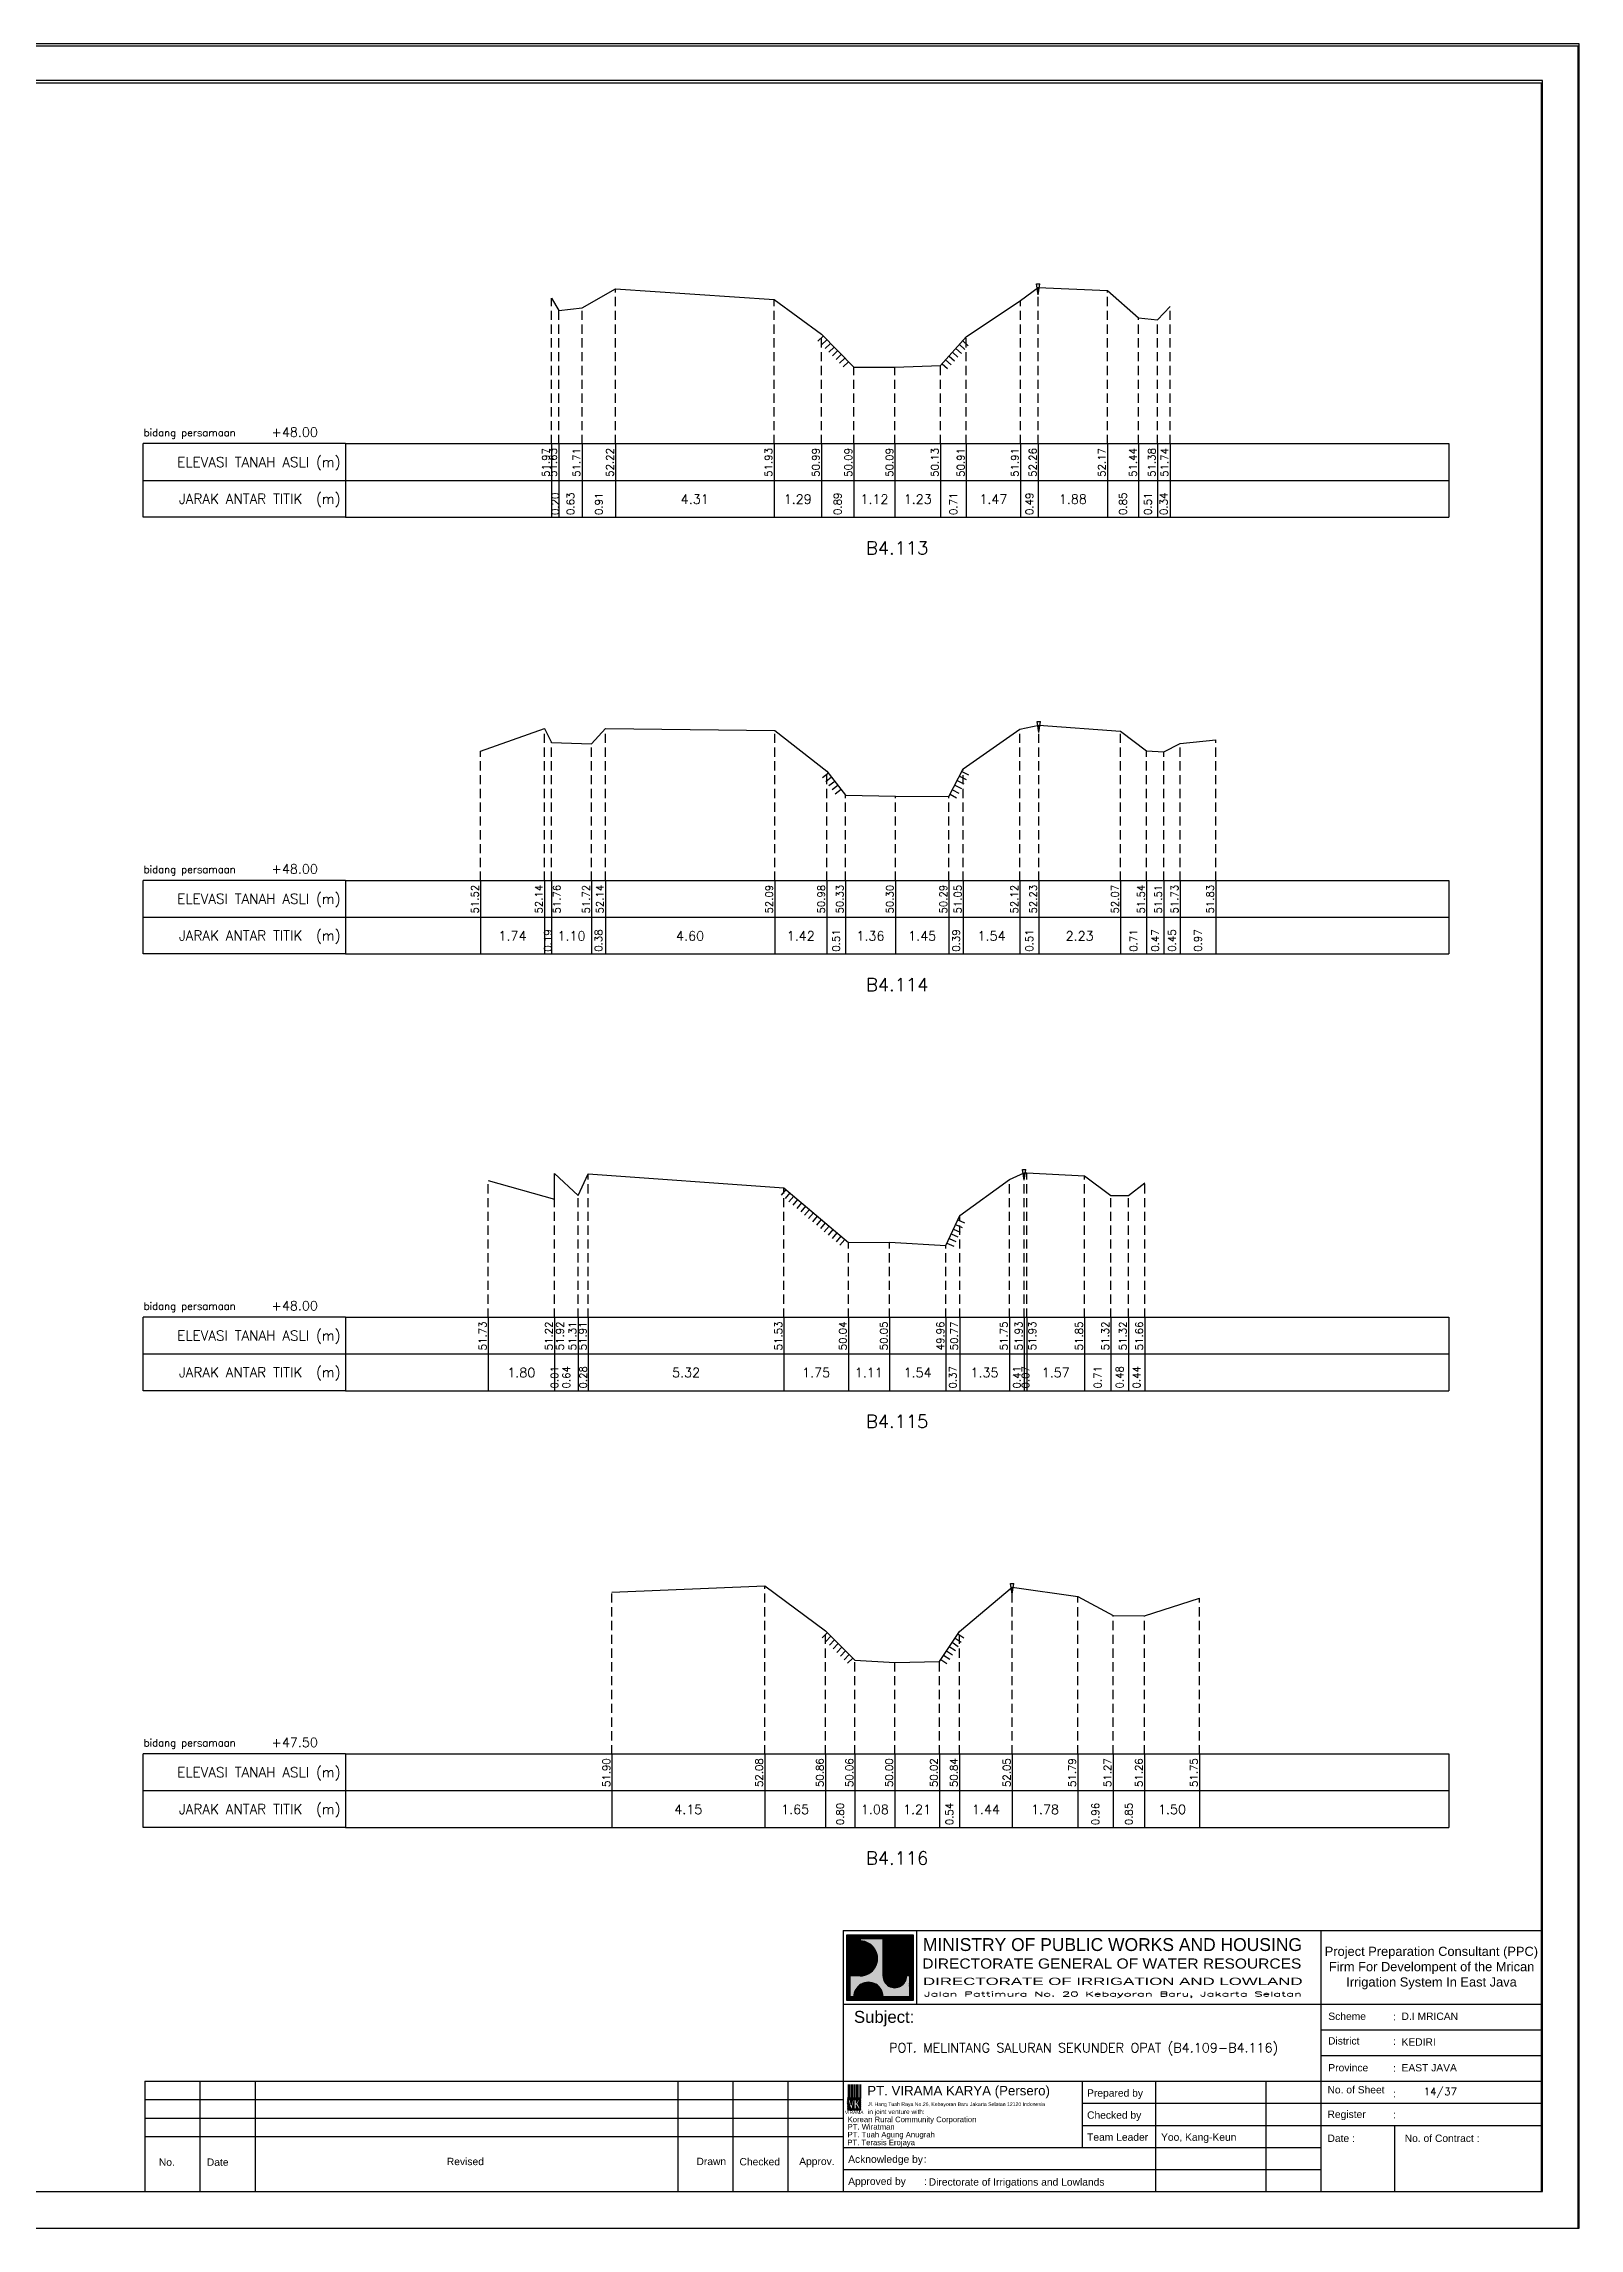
# Model space of a CAD drawing. Header units: inches. Extents: x -11 to 3175, y -842 to -783.
# Drawn here: x 1155.3 to 1197.1, y -842 to -782.6 of the extents above; entities that cross this region are included whole.
import ezdxf
from ezdxf.enums import TextEntityAlignment as Align

# ---------------------------------------------------------------- set-up
doc = ezdxf.new("R2010")
doc.units = ezdxf.units.IN
doc.header["$MEASUREMENT"] = 0
doc.linetypes.add('DASHED2', pattern=[0.375, 0.25, -0.125])
doc.layers.add('KOP', color=7, linetype='Continuous')
doc.layers.add('pelengkap', color=7, linetype='Continuous')
doc.styles.add('ARIAL', font='arial.ttf')
doc.styles.add('battang01', font='arial.ttf')
doc.styles.add('L100', font='simplex.shx', dxfattribs={"height": 0.254})
doc.styles.add('L140', font='simplex.shx', dxfattribs={"height": 0.356})
doc.styles.add('L80', font='simplex.shx', dxfattribs={"height": 0.203})
doc.styles.add('ROMANS-N', font='ROMANS.SHX', dxfattribs={"width": 0.8})
doc.styles.add('SONDU', font='arial.ttf')
doc.styles.get("Standard").update_dxf_attribs({"font": 'simplex.shx'})
doc.styles.add('STYLE1', font='arial.ttf', dxfattribs={"height": 0.2})
pattern_1 = [(45, (0, 0), (-0.08838834764831843, 0.08838834764831845), [])]

# ---------------------------------------------------------------- blocks, each defined once
blk = doc.blocks.new('kop')
at = {"layer": 'KOP'}
h = blk.add_hatch(color=3, dxfattribs=at)
h.paths.add_polyline_path([(609.8653532927285, 69.7965174242664), (591.8076082223538, 69.7965174242664), (591.8076082223538, 51.90947071793616), (609.8653532927285, 51.90947071793616)])
h.paths.add_polyline_path([(592.1020534932645, 52.24844148547069), (592.1020534932645, 69.50460869670152), (609.5341911203627, 69.50460869670152), (609.5341911203627, 52.24844148547069)], flags=16)
edge = h.paths.add_edge_path(flags=0)
edge.add_line((608.873529834174, 52.90910277674104), (601.6712012034158, 52.90910277674104))
edge.add_ellipse((597.6820295724688, 52.91975268540099), major_axis=(2.820780363398898, 2.820780363398898), ratio=0.9999999999999934, start_angle=314.8470375744171, end_angle=495.1529624255826)
edge.add_line((593.6928579415221, 52.90910277674104), (592.7627147794652, 52.90910277674104))
edge.add_line((592.7627147794651, 52.90910277674104), (592.7627147794651, 58.62619728620361))
edge.add_line((592.7627147794651, 58.62619728620368), (595.428986556629, 58.62619728620368))
edge.add_ellipse((595.4289865566291, 63.36824099147847), major_axis=(-3.353131261170752, 3.353131261170752), ratio=0.9999999999999983, start_angle=134.9999999999999, end_angle=314.9999999999999)
edge.add_line((595.4289865566291, 68.11028469675327), (595.4289865566291, 68.84394741944757))
edge.add_line((595.4289865566291, 68.84394741944752), (601.6547436091821, 68.84394741944752))
edge.add_line((601.6547436091821, 68.84394741944752), (601.6547436091821, 58.59413430307072))
edge.add_ellipse((604.8563547331537, 58.62619728605213), major_axis=(2.263994459030571, 2.263994459030571), ratio=0.9999999999991376, start_angle=135.5737774266452, end_angle=315.0000000026869)
edge.add_line((608.0581264027169, 58.62619728620368), (608.873529834174, 58.62619728620368))
edge.add_line((608.873529834174, 58.62619728620368), (608.873529834174, 52.9091027767411))
h = blk.add_hatch(dxfattribs=at)
h.set_pattern_fill('ANSI31', color=21)
h.set_pattern_definition(pattern_1)
h.paths.add_polyline_path([(609.5341911203627, 69.50460869670152), (592.1020534932645, 69.50460869670152), (592.1020534932645, 52.24844148547069), (609.5341911203627, 52.24844148547069)])
edge = h.paths.add_edge_path(flags=16)
edge.add_line((608.0581264038578, 58.62619728331649), (608.873529834174, 58.62619728331649))
edge.add_line((608.873529834174, 58.62619728331649), (608.873529834174, 52.90910277674104))
edge.add_line((608.873529834174, 52.90910277674104), (601.6712012043477, 52.90910277674104))
edge.add_ellipse((597.6820295732255, 52.91975268530538), major_axis=(-2.820780363950464, 2.820780363950464), ratio=0.9999999999999999, start_angle=224.8470375717975, end_angle=405.1529624282025)
edge.add_line((593.6928579421033, 52.90910277674104), (592.7627147794651, 52.90910277674104))
edge.add_line((592.7627147794651, 52.90910277674104), (592.7627147794651, 58.62619728331649))
edge.add_line((592.7627147794651, 58.62619728331649), (595.4289865705781, 58.62619728331649))
edge.add_ellipse((595.4289865571182, 63.3682409894528), major_axis=(-3.353131262124677, 3.353131262124677), ratio=0.9999999999999912, start_angle=134.9999999999997, end_angle=314.9999999999998)
edge.add_line((595.4289865571182, 68.11028469676671), (595.4289865571182, 68.84394741944752))
edge.add_line((595.4289865571182, 68.84394741944752), (601.6547436095548, 68.84394741944752))
edge.add_line((601.6547436095548, 68.84394741944752), (601.6547436095548, 58.5941344047481))
edge.add_ellipse((604.8563547345466, 58.62619728331649), major_axis=(-2.263994459341034, 2.263994459341035), ratio=0.999999999999965, start_angle=45.57377555810933, end_angle=225.000000000001)
h = blk.add_hatch(color=3, dxfattribs=at)
edge = h.paths.add_edge_path()
edge.add_line((601.6547436091821, 68.84394741944752), (595.4289865566291, 68.84394741944752))
edge.add_line((595.4289865566291, 68.84394741944752), (595.4289865566291, 68.11028469675321))
edge.add_ellipse((595.4289865566291, 63.36824099147847), major_axis=(-3.353131261170759, 3.353131261170758), ratio=0.9999999999999979, start_angle=134.9999999999999, end_angle=314.99999999999994, ccw=False)
edge.add_line((595.4289865566291, 58.62619728620368), (592.7627147794652, 58.62619728620368))
edge.add_line((592.7627147794651, 58.62619728620368), (592.7627147794651, 52.9091027767411))
edge.add_line((592.7627147794651, 52.90910277674104), (593.692857941522, 52.90910277674104))
edge.add_ellipse((597.6820295724688, 52.91975268540099), major_axis=(-2.820780363398898, 2.820780363398898), ratio=0.9999999999999934, start_angle=-135.1529624255826, end_angle=45.15296242558293, ccw=False)
edge.add_line((601.6712012034156, 52.90910277674104), (608.8735298341738, 52.90910277674104))
edge.add_line((608.873529834174, 52.90910277674104), (608.873529834174, 58.62619728620361))
edge.add_line((608.873529834174, 58.62619728620368), (608.0581264027169, 58.62619728620368))
edge.add_ellipse((604.856354733136, 58.62619728987087), major_axis=(2.263994459042317, 2.263994459042318), ratio=0.9999999999997576, start_angle=134.426222510409, end_angle=314.999999934367, ccw=False)
edge.add_line((601.6547436091821, 58.65826027636805), (601.6547436091821, 68.8439474194476))
h = blk.add_hatch(dxfattribs=at)
h.set_pattern_fill('ANSI31', color=41)
h.set_pattern_definition(pattern_1)
h.paths.add_polyline_path([(595.5939701222399, 25.44229578518152), (591.9923714647559, 25.44229578518152), (591.9923714647559, 22.12011222587194), (595.5939701222399, 22.12011222587194)])
h.paths.add_polyline_path([(594.8290399212113, 23.80107538915849), (595.486404190889, 22.50553331270966), (594.9518442189607, 22.50553331270966), (594.3704352444638, 23.59173922572727), (594.3704352444638, 22.50553331270966), (593.8526512319377, 22.50553331270966), (593.8526512319377, 24.7253559070662), (593.2416323709347, 22.50553331270966), (592.8436656118323, 22.50553331270966), (592.1206616099082, 25.0450254569166), (592.6728596590955, 25.0450254569166), (593.0257276515837, 23.53939475651638), (593.4088768836065, 25.0450254569166), (594.3704352444638, 25.0450254569166), (594.3704352444638, 23.99209855350495), (594.8904903176194, 25.0450254569166), (595.4627761213299, 25.0450254569166)], flags=16)
at = {"color": 2}
blk.add_lwpolyline([(-49.29008735655361, -9.987386569675465), (790.6905617838997, -9.987386569675465), (790.6905617838997, 583.2926438577114), (-49.29008735655361, 583.2926438577114)], close=True, dxfattribs=at)
at = {"color": 6}
blk.add_lwpolyline([(0.6493091440684111, 0.0004927304488262507), (780.7026824837753, 0.0004927304488262507), (780.7026824837753, 573.3047645575871), (0.6493091440684111, 573.3047645575871)], close=True, dxfattribs=at)
at = {"layer": 'KOP', "color": 5}
for p, q in [((590.8030303217506, 70.96299432783698), (590.8030303217506, 29.98464833497903)), ((590.8030303217506, 70.96299432783698), (780.7026824837753, 70.96299432783698)), ((400.9033781597261, 29.98464833497903), (400.9033781597261, 0.0004927304488262507)), ((400.9033781597261, 29.98464833497903), (590.8030303217506, 29.98464833497903)), ((590.8030303217506, 29.98464833497903), (590.8030303217506, 0.0004927304488262507))]:
    blk.add_line(p, q, dxfattribs=at)
at = {"layer": 'KOP', "color": 3}
for p, q in [((591.8076082223538, 69.7965174242664), (609.8653532927285, 69.7965174242664)), ((591.8076082223538, 51.90947071793616), (591.8076082223538, 69.7965174242664)), ((592.1020534932645, 69.50460869670152), (609.5341911203627, 69.50460869670152)), ((592.1020534932645, 52.24844148547069), (592.1020534932645, 69.50460869670152)), ((595.4289865571182, 68.84394741502373), (595.4289865571182, 68.1102846954029)), ((595.4289865566291, 68.84394741944752), (601.6547436091821, 68.84394741944752)), ((601.6547436095548, 58.59413430414176), (601.6547436095548, 68.84394741502373)), ((609.5341911203627, 69.50460869670152), (609.5341911203627, 52.24844148547069)), ((609.8653532927285, 69.7965174242664), (609.8653532927285, 51.90947071793616)), ((592.7627147794651, 52.90910277674104), (592.7627147794651, 58.62619728620368)), ((595.4289865571182, 58.62619728331649), (592.7627147799426, 58.62619728331649)), ((608.8735298352565, 58.62619728331649), (608.0581264038578, 58.62619728331649)), ((608.873529834174, 58.62619728620368), (608.873529834174, 52.90910277674104)), ((609.8653532927285, 51.90947071793616), (591.8076082223538, 51.90947071793616)), ((609.5341911203627, 52.24844148547069), (592.1020534932645, 52.24844148547069)), ((593.6928579415221, 52.90910277674104), (592.7627147794651, 52.90910277674104)), ((608.873529834174, 52.90910277674104), (601.6712012034156, 52.90910277674104)), ((720.7343712747147, 43.97725428375983), (780.7026824837753, 43.97725428375983)), ((720.7343712747147, 36.98095130936949), (780.7026824837753, 36.98095130936949)), ((415.895455961991, 29.98464833497903), (415.895455961991, 0.0004927304488262507)), ((430.8875337642562, 29.98464833497903), (430.8875337642562, 0.0004927304488262507)), ((545.8267969149554, 29.98464833497903), (545.8267969149554, 0.0004927304488262507)), ((560.8188747172203, 29.98464833497903), (560.8188747172203, 0.0004927304488262507)), ((575.8109525194855, 29.98464833497903), (575.8109525194855, 0.0004927304488262507)), ((655.7687007982327, 29.98464833497903), (655.7687007982327, 11.99415497226093)), ((675.7581378679197, 29.98464833497903), (675.7581378679197, 0.0004927304488262507)), ((705.7422934724498, 29.98464833497903), (705.7422934724498, 0.0004927304488262507)), ((400.9033781597261, 24.98728906755738), (590.8030303217506, 24.98728906755738)), ((655.7687007982327, 23.98781721407303), (720.7343712747147, 23.98781721407303)), ((720.7343712747147, 23.98781721407303), (780.7026824837753, 23.98781721407303)), ((400.9033781597261, 19.98992980013563), (590.8030303217506, 19.98992980013563)), ((655.7687007982327, 17.99098609316704), (720.7343712747147, 17.99098609316704)), ((720.7343712747147, 17.99098609316704), (780.7026824837753, 17.99098609316704)), ((740.7238083444017, 17.99098609316704), (740.7238083444017, 0.0004927304488262507)), ((400.9033781597261, 14.99257053271398), (590.8030303217506, 14.99257053271398)), ((590.8030303217506, 5.997323851354935), (720.7343712747147, 5.997323851354935))]:
    blk.add_line(p, q, dxfattribs=at)
at = {"layer": 'KOP', "color": 4}
for p, q in [((610.7924673914374, 70.96299432783698), (610.7924673914374, 50.97355725815018)), ((720.7343712747147, 70.96299432783698), (720.7343712747147, 0.0004927304488262507)), ((590.8030303217506, 50.97355725815018), (720.7343712747147, 50.97355725815018)), ((720.7343712747147, 50.97355725815018), (780.7026824837753, 50.97355725815018)), ((590.8030303217506, 29.98464833497903), (720.7343712747147, 29.98464833497903)), ((720.7343712747147, 29.98464833497903), (780.7026824837753, 29.98464833497903)), ((590.8030303217506, 11.99415497226093), (720.7343712747147, 11.99415497226093))]:
    blk.add_line(p, q, dxfattribs=at)
at = {"layer": 'KOP', "color": 41}
blk.add_line((595.5939701222399, 22.12011222587194), (591.9923714647559, 22.12011222587194), dxfattribs=at)
for points in [[(591.9923714647559, 25.44229578518152), (595.5939701222399, 25.44229578518152)], [(592.1206616099082, 25.0450254569166), (592.6728596590955, 25.0450254569166)], [(592.1206616099082, 25.0450254569166), (592.8436656118323, 22.50553331270964)], [(592.2042302093139, 25.44229578518152), (592.4160889538717, 25.44229578518152)], [(592.6279476984296, 25.44229578518152), (592.8398064429874, 25.44229578518152)], [(592.6728596590955, 25.04502545691657), (593.0257276515837, 23.53939475651638), (593.4088768836065, 25.04502545691663)], [(593.0516651875452, 25.44229578518152), (593.2635239321031, 25.44229578518152)], [(593.2416323709347, 22.50553331270964), (593.8526512319377, 24.7253559070662)], [(593.4088768836065, 25.0450254569166), (594.3704352444638, 25.0450254569166)], [(593.475382676661, 25.44229578518152), (593.6872414212188, 25.44229578518152)], [(593.8526512319377, 22.50553331270966), (593.8526512319377, 24.7253559070662)], [(593.8991001657766, 25.44229578518152), (594.1109589103345, 25.44229578518152)], [(594.3228176548924, 25.44229578518152), (594.5346763994503, 25.44229578518152)], [(594.3704352444638, 25.0450254569166), (594.3704352444638, 23.99209855350495)], [(594.3704352444638, 23.99209855350495), (594.8904903176194, 25.04502545691664)], [(594.7465351440081, 25.44229578518152), (594.958393888566, 25.44229578518152)], [(594.8290399212113, 23.80107538915849), (595.4627761213299, 25.04502545691658)], [(594.8290399212113, 23.80107538915849), (595.486404190889, 22.50553331270966)], [(594.8904903176194, 25.0450254569166), (595.4627761213299, 25.0450254569166)], [(595.1702526331238, 25.44229578518152), (595.3821113776818, 25.44229578518152)], [(592.8436656118323, 22.50553331270966), (593.2416323709347, 22.50553331270966)], [(593.8526512319377, 22.50553331270966), (594.3704352444638, 22.50553331270966)], [(594.9518442189607, 22.50553331270961), (594.3704352444638, 23.59173922572727)], [(594.3704352444638, 23.59173922572727), (594.3704352444638, 22.50553331270966)], [(594.9518442189607, 22.50553331270966), (595.486404190889, 22.50553331270966)]]:
    blk.add_lwpolyline(points, dxfattribs=at)
at = {"layer": 'KOP', "color": 42}
for points in [[(592.1962927759001, 29.11418325926331), (592.1962927759001, 25.44229578518152)], [(592.5354066955362, 29.11418325926331), (592.5354066955362, 25.44229578518152)], [(592.9591241846518, 29.11418325926331), (592.9591241846518, 25.44229578518152)], [(593.3828416737675, 29.11418325926331), (593.3828416737675, 25.44229578518152)], [(593.8065591628832, 29.11418325926331), (593.8065591628832, 25.44229578518152)], [(594.2302766519989, 29.11418325926331), (594.2302766519989, 25.44229578518152)], [(594.6539941411147, 29.11418325926331), (594.6539941411147, 25.44229578518152)], [(595.0777116302304, 29.11418325926331), (595.0777116302304, 25.44229578518152)], [(595.5014291193462, 29.11418325926331), (595.5014291193462, 25.44229578518152)]]:
    blk.add_lwpolyline(points, dxfattribs=at)
at = {"layer": 'KOP', "color": 3}
for centre, major_axis, ratio, start_param, end_param in [((595.4289865571182, 63.3682409894528), (-3.353131262124677, 3.353131262124677), 0.9999999999999912, 2.35619449019234, 5.497787143782134), ((597.6820295732255, 52.91975268530538), (-2.820780363950464, 2.820780363950464), 0.9999999999999998, 3.924321118983262, 7.071253168581014), ((604.8563547345466, 58.62619728331649), (-2.263994459341034, 2.263994459341035), 0.9999999999999651, 0.7853981633974656, 3.926990816987259)]:
    blk.add_ellipse(centre, major_axis=major_axis, ratio=ratio, start_param=start_param, end_param=end_param, dxfattribs=at)
at = {"layer": 'KOP', "color": 5, "style": 'SONDU'}
for s, height, width, p, p2 in [('MINISTRY OF PUBLIC WORKS AND HOUSING', 3.49815148719519, 0.9710490151369037, (612.4932982688147, 65.39724920043633), (715.583635835389, 65.39724920043633)), ('DIRECTORATE GENERAL OF WATER RESOURCES', 2.748547597081934, 1.100714376561997, (612.3259886324004, 60.61804978528377), (715.4154333181652, 60.61804978528377)), ('DIRECTORATE OF IRRIGATION AND LOWLAND', 1.99894370696868, 1.63875262601232, (612.5247331509995, 56.15346481889102), (715.7518429621628, 56.15346481889102))]:
    blk.add_text(s, height=height, dxfattribs=dict(at, width=width)).set_placement(p, p2, align=Align.FIT)
at = {"layer": 'KOP', "color": 3, "style": 'ROMANS-N', "width": 1.832260783358812}
blk.add_text('Jalan Pattimura No. 20 Kebayoran Baru, Jakarta Selatan', height=1.249339816855425, dxfattribs=at).set_placement((612.7914110984061, 53.0739527913797), (715.583635835389, 53.0739527913797), align=Align.FIT)
at = {"layer": 'KOP', "color": 5, "style": 'ARIAL'}
blk.add_text('Subject:', height=3.252150442789123, dxfattribs=at).set_placement((593.7538629287924, 45.86653647040268))
at = {"layer": 'KOP', "color": 3}
for s, height, style, p in [('Scheme', 1.99894370696868, 'battang01', (722.7467307064071, 46.65722556886666)), (':', 1.99894370696868, 'battang01', (740.368327375754, 46.56012324452533)), ('D.I MRICAN', 1.99894370696868, 'battang01', (742.6585068305885, 46.65722556886666)), ('District', 1.99894370696868, 'battang01', (722.6754973804648, 39.96707763894264)), ('KEDIRI', 1.99894370696868, 'battang01', (742.6585068305885, 39.66092259447632)), (':', 1.99894370696868, 'battang01', (740.382074427338, 39.86997531646293)), ('Province', 1.99894370696868, 'battang01', (722.7467307064071, 32.66461962008597)), (':', 1.99894370696868, 'battang01', (740.368327375754, 32.56751729574452)), ('EAST JAVA', 1.99894370696868, 'battang01', (742.6585068305885, 32.66461962008597)), ('Prepared by', 1.99894370696868, 'battang01', (657.1430811109453, 25.78808395849862)), ('No. of Sheet ', 1.99894370696868, 'battang01', (722.520620818671, 26.67669459981798)), (':', 1.99894370696868, 'battang01', (740.3764858407951, 25.61838168175072)), ('in joint venture with:', 1.249339816855425, 'SONDU', (597.5578460284455, 21.07202452231022)), ('Checked by', 1.99894370696868, 'battang01', (657.1430811109453, 19.79125283759251)), ('Register', 1.99894370696868, 'battang01', (722.520620818671, 20.01807698302375)), (':', 1.99894370696868, 'battang01', (740.3598310849088, 19.92097465868241)), ('Team Leader', 1.99894370696868, 'battang01', (657.1430811109453, 13.79442171668651)), ('Yoo, Kang-Keun', 1.99894370696868, 'battang01', (677.261691985017, 13.79442171668651)), ('Date :', 1.99894370696868, 'battang01', (722.520620818671, 13.48542904786333)), ('No. of Contract :', 1.99894370696868, 'battang01', (743.5203251274443, 13.48542904786333)), ('No.', 2, 'STYLE1', (404.7326663119579, 6.989602865739329)), ('Date', 2, 'STYLE1', (417.7761580577991, 6.989602865739329)), ('Revised', 2, 'STYLE1', (483.0371936477145, 7.169341252978228)), ('Drawn', 2, 'STYLE1', (550.9231662973559, 7.182965166626985)), ('Checked', 2, 'STYLE1', (562.6224972631348, 7.108401592637279)), ('Approv.', 2, 'STYLE1', (578.86250988613, 7.205550314016108)), ('Acknowledge by', 1.99894370696868, 'battang01', (592.1774106344633, 7.797590595780406)), (':', 1.99894370696868, 'battang01', (612.7647815001492, 7.813086169812294)), ('Approved by', 1.99894370696868, 'battang01', (592.1774106344633, 1.800759474874411)), (':', 1.99894370696868, 'battang01', (612.8062382028575, 1.771932832116903)), ('Directorate of Irrigations and Lowlands', 1.99894370696868, 'battang01', (614.0846811434608, 1.594699671224788))]:
    blk.add_text(s, height=height, dxfattribs=dict(at, style=style)).set_placement(p)
at = {"layer": 'KOP', "color": 6, "style": 'SONDU'}
blk.add_text('PT. VIRAMA KARYA (Persero)', height=2.580944750812598, dxfattribs=at).set_placement((597.3630730504415, 26.14584984606049))
at = {"layer": 'KOP', "color": 42, "style": 'SONDU'}
blk.add_text('VIRAMA', height=0.9417941134961573, dxfattribs=at).set_placement((591.2959839900191, 21.03873930941651))
at = {"layer": 'KOP', "color": 4, "style": 'SONDU'}
for s, p in [('Korean Rural Community Corporation', (592.0172325651579, 18.85809622764893)), ('PT. Wiratman', (592.0172325651579, 16.86431729777243)), ('PT. Terasis Erojaya', (591.9444979581187, 12.58833032325808)), ('PT. Tuah Agung Anugrah', (591.9984246368545, 14.73155498450907))]:
    blk.add_text(s, height=1.49920778022651, dxfattribs=at).set_placement(p)
at = {"layer": 'KOP', "color": 3, "insert": (719.8583502723425, 60.76950394133539), "char_height": 2.49867963371085, "width": 61.43936713392102, "attachment_point": 4, "style": 'SONDU'}
blk.add_mtext('\\pi1.9124;Project Preparation Consultant (PPC)\\P\\pi3.0493;Firm For Develompent of the Mrican \\P\\pi7.7731;Irrigation System In East Java', dxfattribs=at)
at = {"layer": 'KOP', "color": 2, "insert": (597.5716775050441, 24.25098294227902), "char_height": 0.9994718534843399, "width": 48.71807324837515, "attachment_point": 1, "style": 'SONDU'}
blk.add_mtext('Jl. Hang Tuah Raya No.26, Kebayoran Baru Jakarta Selatan 12120 Indonesia', dxfattribs=at)
blk = doc.blocks.new('c100')
at = {"color": 2}
blk.add_lwpolyline([(-5, -1), (79.10000000000002, -1), (79.10000000000002, 58.4), (-5, 58.4)], close=True, dxfattribs=at)
at = {"color": 6}
blk.add_lwpolyline([(0, 0), (78.10000000000002, 0), (78.10000000000002, 57.4), (3.516176065587739e-15, 57.4)], close=True, dxfattribs=at)
blk = doc.blocks.new('das2')
at = {"color": 5, "linetype": 'Continuous'}
for q in [(0, 1), (17.75, 0.9999999999999973)]:
    blk.add_line((2.75, 1), q, dxfattribs=at)
at = {"color": 3, "linetype": 'Continuous'}
for p, q in [((2.75, 1), (2.75, 0)), ((17.75, 0.9999999999999973), (17.75, -2.664535259100376e-15)), ((0, 0.5000000000000004), (17.75, 0.4999999999999973)), ((2.75, 0), (0, 0)), ((2.75, 0), (17.75, -2.664535259100376e-15))]:
    blk.add_line(p, q, dxfattribs=at)
blk.add_lwpolyline([(0, 0), (0, 1)], dxfattribs=at)
blk.add_text('bidang persamaan', height=0.1, dxfattribs=at).set_placement((0.005000000000000004, 1.100000000000001))
at = {"color": 5, "linetype": 'Continuous'}
for s, p in [('ELEVASI TANAH ASLI (m)', (2.683279515513197, 0.6825000000000001)), ('JARAK ANTAR TITIK  (m)', (2.683279515513197, 0.1825000000000001))]:
    blk.add_text(s, height=0.135, dxfattribs=at).set_placement(p, align=Align.RIGHT)
blk = doc.blocks.new('gbrpatok')
at = {"color": 2, "linetype": 'Continuous'}
for p, q in [((-0.0004517254713327645, 0.0009574234873781506), (0.0004517254713327645, 0.0009574234873781506)), ((0, -0.001962284437723838), (-0.0004517254713327645, 0.0009574234873781506)), ((0, -0.001962284437723838), (0.0004517254713327645, 0.0009574234873781506))]:
    blk.add_line(p, q, dxfattribs=at)

msp = doc.modelspace()

# ---------------------------------------------------------------- linework, layer by layer
at = {"color": 2, "linetype": 'Continuous', "lineweight": -3}
for p, q in [((1169.98155781416, -789.7811248870008), (1170.89111977416, -789.2641248870009)), ((1170.89111977416, -789.2641248870009), (1175.20205414416, -789.5521248870009)), ((1181.90315733116, -789.5801248870009), (1182.38820784416, -789.2281248870008)), ((1182.38820784416, -789.2281248870008), (1184.26691591116, -789.3151248870008)), ((1184.26691591116, -789.3151248870008), (1185.11396425216, -790.0511248870009)), ((1169.14908079416, -789.5201248870009), (1169.34717099416, -789.8561248870009)), ((1169.34717099416, -789.8561248870009), (1169.98155781416, -789.7811248870008)), ((1175.20205414416, -789.5521248870009), (1176.48821521716, -790.5001248870009)), ((1180.43020682216, -790.5731248870009), (1181.90315733116, -789.5801248870009)), ((1185.62538331016, -790.1061248870009), (1185.97027721816, -789.7501248870009)), ((1176.48821521716, -790.5001248870009), (1177.37401478816, -791.3951248870009)), ((1179.72520484016, -791.3521248870009), (1180.43020682216, -790.5731248870009)), ((1185.11396425216, -790.0511248870009), (1185.62538331016, -790.1061248870009)), ((1177.37401478816, -791.3951248870009), (1178.49099217116, -791.3921248870008)), ((1178.49099217116, -791.3921248870008), (1179.72520484016, -791.3521248870009)), ((1167.220249509689, -801.8391315384924), (1168.957648269689, -801.2211315384925)), ((1168.957648269689, -801.2211315384925), (1169.145868049689, -801.6011315384925)), ((1170.241133829689, -801.6371315384924), (1170.617575329689, -801.2181315384925)), ((1170.617575329689, -801.2181315384925), (1175.219992034689, -801.2721315384924)), ((1175.219992034689, -801.2721315384924), (1176.637425786689, -802.3821315384924)), ((1180.348251418689, -802.3161315384925), (1181.887661600689, -801.2371315384925)), ((1181.887661600689, -801.2371315384925), (1182.399431079689, -801.1281315384925)), ((1182.399431079689, -801.1281315384925), (1184.624744765689, -801.2901315384925)), ((1184.624744765689, -801.2901315384925), (1185.332021231689, -801.8261315384925)), ((1169.145868049689, -801.6011315384925), (1170.241133829689, -801.6371315384924)), ((1185.332021231689, -801.8261315384925), (1185.800468568689, -801.8501315384925)), ((1185.800468568689, -801.8501315384925), (1186.246742998689, -801.6301315384925)), ((1186.246742998689, -801.6301315384925), (1187.213230514689, -801.5321315384925)), ((1176.637425786689, -802.3821315384924), (1177.142577933689, -803.0301315384925)), ((1179.956641690689, -803.0721315384925), (1180.348251418689, -802.3161315384925)), ((1177.142577933689, -803.0301315384925), (1178.503658498689, -803.0631315384925)), ((1178.503658498689, -803.0631315384925), (1179.956641690689, -803.0721315384925)), ((1167.429771973221, -813.5068985775126), (1169.227248833221, -814.0148985775127)), ((1169.227248833221, -814.0148985775127), (1169.232311813221, -813.3168985775127)), ((1169.232311813221, -813.3168985775127), (1169.872856293221, -813.9218985775127)), ((1169.872856293221, -813.9218985775127), (1170.150227803221, -813.3248985775126)), ((1170.150227803221, -813.3248985775126), (1175.470583719221, -813.7088985775126)), ((1175.470583719221, -813.7088985775126), (1177.223474438221, -815.1988985775126)), ((1180.250384956221, -814.4618985775127), (1181.601338822221, -813.4858985775127)), ((1181.601338822221, -813.4858985775127), (1182.006349933221, -813.3048985775126)), ((1182.006349933221, -813.3048985775126), (1182.076365360221, -813.3048985775126)), ((1182.076365360221, -813.3048985775126), (1183.646106013221, -813.3868985775126)), ((1183.646106013221, -813.3868985775126), (1184.360971771221, -813.9158985775126)), ((1184.839179261221, -813.9208985775126), (1185.283258537221, -813.5758985775127)), ((1184.360971771221, -813.9158985775126), (1184.839179261221, -813.9208985775126)), ((1179.875745324221, -815.2768985775126), (1180.250384956221, -814.4618985775127)), ((1177.223474438221, -815.1988985775126), (1178.337470813221, -815.1828985775127)), ((1178.337470813221, -815.1828985775127), (1179.875745324221, -815.2768985775126)), ((1170.793407154415, -824.7067055668347), (1174.948381338415, -824.5287055668347)), ((1174.948381338415, -824.5287055668347), (1176.599272656415, -825.7557055668346)), ((1180.242057454415, -825.7697055668347), (1181.680677974415, -824.5637055668346)), ((1181.680677974415, -824.5637055668346), (1183.458868065415, -824.8177055668347)), ((1183.458868065415, -824.8177055668347), (1184.420704616415, -825.3367055668347)), ((1185.275068743415, -825.3497055668347), (1186.770245736415, -824.8647055668347)), ((1184.420704616415, -825.3367055668347), (1185.275068743415, -825.3497055668347)), ((1176.599272656415, -825.7557055668346), (1177.401419861415, -826.5517055668347)), ((1179.697800015415, -826.5917055668347), (1180.242057454415, -825.7697055668347)), ((1177.401419861415, -826.5517055668347), (1178.483250883415, -826.6147055668347)), ((1178.483250883415, -826.6147055668347), (1179.697800015415, -826.5917055668347))]:
    msp.add_line(p, q, dxfattribs=at)
at = {"color": 1, "linetype": 'DASHED2', "lineweight": -3}
for p, q in [((1170.89111977416, -793.4861248870009), (1170.89111977416, -789.2641248870009)), ((1182.38820784416, -793.4861248870009), (1182.38820784416, -789.2281248870008)), ((1184.26691591116, -793.4861248870009), (1184.26691591116, -789.3151248870008)), ((1169.14908079416, -793.4861248870009), (1169.14908079416, -789.5201248870009)), ((1169.34717099416, -793.4861248870009), (1169.34717099416, -789.8561248870009)), ((1169.98155781416, -793.4861248870009), (1169.98155781416, -789.7811248870008)), ((1175.20205414416, -793.4861248870009), (1175.20205414416, -789.5521248870009)), ((1181.90315733116, -793.4861248870009), (1181.90315733116, -789.5801248870009)), ((1185.97027721816, -793.4861248870009), (1185.97027721816, -789.7501248870009)), ((1176.48821521716, -793.4861248870009), (1176.48821521716, -790.5001248870009)), ((1180.43020682216, -793.4861248870009), (1180.43020682216, -790.5731248870009)), ((1185.11396425216, -793.4861248870009), (1185.11396425216, -790.0511248870009)), ((1185.62538331016, -793.4861248870009), (1185.62538331016, -790.1061248870009)), ((1177.37401478816, -793.4861248870009), (1177.37401478816, -791.3951248870009)), ((1178.49099217116, -793.4861248870009), (1178.49099217116, -791.3921248870008)), ((1179.72520484016, -793.4861248870009), (1179.72520484016, -791.3521248870009)), ((1168.957648269689, -805.3611315384925), (1168.957648269689, -801.2211315384925)), ((1170.617575329689, -805.3611315384925), (1170.617575329689, -801.2181315384925)), ((1175.219992034689, -805.3611315384925), (1175.219992034689, -801.2721315384924)), ((1181.887661600689, -805.3611315384925), (1181.887661600689, -801.2371315384925)), ((1182.399431079689, -805.3611315384925), (1182.399431079689, -801.1281315384925)), ((1184.624744765689, -805.3611315384925), (1184.624744765689, -801.2901315384925)), ((1167.220249509689, -805.3611315384925), (1167.220249509689, -801.8391315384924)), ((1169.145868049689, -805.3611315384925), (1169.145868049689, -801.6011315384925)), ((1170.241133829689, -805.3611315384925), (1170.241133829689, -801.6371315384924)), ((1185.332021231689, -805.3611315384925), (1185.332021231689, -801.8261315384925)), ((1185.800468568689, -805.3611315384925), (1185.800468568689, -801.8501315384925)), ((1186.246742998689, -805.3611315384925), (1186.246742998689, -801.6301315384925)), ((1187.213230514689, -805.3611315384925), (1187.213230514689, -801.5321315384925)), ((1176.637425786689, -805.3611315384925), (1176.637425786689, -802.3821315384924)), ((1180.348251418689, -805.3611315384925), (1180.348251418689, -802.3161315384925)), ((1177.142577933689, -805.3611315384925), (1177.142577933689, -803.0301315384925)), ((1178.503658498689, -805.3611315384925), (1178.503658498689, -803.0631315384925)), ((1179.956641690689, -805.3611315384925), (1179.956641690689, -803.0721315384925)), ((1167.429771973221, -817.2358985775127), (1167.429771973221, -813.5068985775126)), ((1169.232311813221, -817.2358985775127), (1169.232311813221, -813.3168985775127)), ((1170.150227803221, -817.2358985775127), (1170.150227803221, -813.3248985775126)), ((1175.470583719221, -817.2358985775127), (1175.470583719221, -813.7088985775126)), ((1181.601338822221, -817.2358985775127), (1181.601338822221, -813.4858985775127)), ((1182.006349933221, -817.2358985775127), (1182.006349933221, -813.3048985775126)), ((1182.076365360221, -817.2358985775127), (1182.076365360221, -813.3048985775126)), ((1183.646106013221, -817.2358985775127), (1183.646106013221, -813.3868985775126)), ((1185.283258537221, -817.2358985775127), (1185.283258537221, -813.5758985775127)), ((1169.227248833221, -817.2358985775127), (1169.227248833221, -814.0148985775127)), ((1169.872856293221, -817.2358985775127), (1169.872856293221, -813.9218985775127)), ((1184.360971771221, -817.2358985775127), (1184.360971771221, -813.9158985775126)), ((1184.839179261221, -817.2358985775127), (1184.839179261221, -813.9208985775126)), ((1180.250384956221, -817.2358985775127), (1180.250384956221, -814.4618985775127)), ((1177.223474438221, -817.2358985775127), (1177.223474438221, -815.1988985775126)), ((1178.337470813221, -817.2358985775127), (1178.337470813221, -815.1828985775127)), ((1179.875745324221, -817.2358985775127), (1179.875745324221, -815.2768985775126)), ((1170.793407154415, -829.1107055668347), (1170.793407154415, -824.7067055668347)), ((1174.948381338415, -829.1107055668347), (1174.948381338415, -824.5287055668347)), ((1181.680677974415, -829.1107055668347), (1181.680677974415, -824.5637055668346)), ((1183.458868065415, -829.1107055668347), (1183.458868065415, -824.8177055668347)), ((1186.770245736415, -829.1107055668347), (1186.770245736415, -824.8647055668347)), ((1184.420704616415, -829.1107055668347), (1184.420704616415, -825.3367055668347)), ((1185.275068743415, -829.1107055668347), (1185.275068743415, -825.3497055668347)), ((1176.599272656415, -829.1107055668347), (1176.599272656415, -825.7557055668346)), ((1180.242057454415, -829.1107055668347), (1180.242057454415, -825.7697055668347)), ((1177.401419861415, -829.1107055668347), (1177.401419861415, -826.5517055668347)), ((1178.483250883415, -829.1107055668347), (1178.483250883415, -826.6147055668347)), ((1179.697800015415, -829.1107055668347), (1179.697800015415, -826.5917055668347))]:
    msp.add_line(p, q, dxfattribs=at)
at = {"color": 1, "linetype": 'Continuous', "lineweight": -3}
for p, q in [((1169.14908079416, -793.4861248870009), (1169.14908079416, -795.4861248870009)), ((1169.34717099416, -793.4861248870009), (1169.34717099416, -795.4861248870009)), ((1169.98155781416, -793.4861248870009), (1169.98155781416, -795.4861248870009)), ((1170.89111977416, -793.4861248870009), (1170.89111977416, -795.4861248870009)), ((1175.20205414416, -793.4861248870009), (1175.20205414416, -795.4861248870009)), ((1176.48821521716, -793.4861248870009), (1176.48821521716, -795.4861248870009)), ((1177.37401478816, -793.4861248870009), (1177.37401478816, -795.4861248870009)), ((1178.49099217116, -793.4861248870009), (1178.49099217116, -795.4861248870009)), ((1179.72520484016, -793.4861248870009), (1179.72520484016, -795.4861248870009)), ((1180.43020682216, -793.4861248870009), (1180.43020682216, -795.4861248870009)), ((1181.90315733116, -793.4861248870009), (1181.90315733116, -795.4861248870009)), ((1182.38820784416, -793.4861248870009), (1182.38820784416, -795.4861248870009)), ((1184.26691591116, -793.4861248870009), (1184.26691591116, -795.4861248870009)), ((1185.11396425216, -793.4861248870009), (1185.11396425216, -795.4861248870009)), ((1185.62538331016, -793.4861248870009), (1185.62538331016, -795.4861248870009)), ((1185.97027721816, -793.4861248870009), (1185.97027721816, -795.4861248870009)), ((1167.220249509689, -805.3611315384925), (1167.220249509689, -807.3611315384925)), ((1168.957648269689, -805.3611315384925), (1168.957648269689, -807.3611315384925)), ((1169.145868049689, -805.3611315384925), (1169.145868049689, -807.3611315384925)), ((1170.241133829689, -805.3611315384925), (1170.241133829689, -807.3611315384925)), ((1170.617575329689, -805.3611315384925), (1170.617575329689, -807.3611315384925)), ((1175.219992034689, -805.3611315384925), (1175.219992034689, -807.3611315384925)), ((1176.637425786689, -805.3611315384925), (1176.637425786689, -807.3611315384925)), ((1177.142577933689, -805.3611315384925), (1177.142577933689, -807.3611315384925)), ((1178.503658498689, -805.3611315384925), (1178.503658498689, -807.3611315384925)), ((1179.956641690689, -805.3611315384925), (1179.956641690689, -807.3611315384925)), ((1180.348251418689, -805.3611315384925), (1180.348251418689, -807.3611315384925)), ((1181.887661600689, -805.3611315384925), (1181.887661600689, -807.3611315384925)), ((1182.399431079689, -805.3611315384925), (1182.399431079689, -807.3611315384925)), ((1184.624744765689, -805.3611315384925), (1184.624744765689, -807.3611315384925)), ((1185.332021231689, -805.3611315384925), (1185.332021231689, -807.3611315384925)), ((1185.800468568689, -805.3611315384925), (1185.800468568689, -807.3611315384925)), ((1186.246742998689, -805.3611315384925), (1186.246742998689, -807.3611315384925)), ((1187.213230514689, -805.3611315384925), (1187.213230514689, -807.3611315384925)), ((1167.429771973221, -817.2358985775127), (1167.429771973221, -819.2358985775127)), ((1169.227248833221, -817.2358985775127), (1169.227248833221, -819.2358985775127)), ((1169.232311813221, -817.2358985775127), (1169.232311813221, -819.2358985775127)), ((1169.872856293221, -817.2358985775127), (1169.872856293221, -819.2358985775127)), ((1170.150227803221, -817.2358985775127), (1170.150227803221, -819.2358985775127)), ((1175.470583719221, -817.2358985775127), (1175.470583719221, -819.2358985775127)), ((1177.223474438221, -817.2358985775127), (1177.223474438221, -819.2358985775127)), ((1178.337470813221, -817.2358985775127), (1178.337470813221, -819.2358985775127)), ((1179.875745324221, -817.2358985775127), (1179.875745324221, -819.2358985775127)), ((1180.250384956221, -817.2358985775127), (1180.250384956221, -819.2358985775127)), ((1181.601338822221, -817.2358985775127), (1181.601338822221, -819.2358985775127)), ((1182.006349933221, -817.2358985775127), (1182.006349933221, -819.2358985775127)), ((1182.076365360221, -817.2358985775127), (1182.076365360221, -819.2358985775127)), ((1183.646106013221, -817.2358985775127), (1183.646106013221, -819.2358985775127)), ((1184.360971771221, -817.2358985775127), (1184.360971771221, -819.2358985775127)), ((1184.839179261221, -817.2358985775127), (1184.839179261221, -819.2358985775127)), ((1185.283258537221, -817.2358985775127), (1185.283258537221, -819.2358985775127)), ((1170.793407154415, -829.1107055668347), (1170.793407154415, -831.1107055668347)), ((1174.948381338415, -829.1107055668347), (1174.948381338415, -831.1107055668347)), ((1176.599272656415, -829.1107055668347), (1176.599272656415, -831.1107055668347)), ((1177.401419861415, -829.1107055668347), (1177.401419861415, -831.1107055668347)), ((1178.483250883415, -829.1107055668347), (1178.483250883415, -831.1107055668347)), ((1179.697800015415, -829.1107055668347), (1179.697800015415, -831.1107055668347)), ((1180.242057454415, -829.1107055668347), (1180.242057454415, -831.1107055668347)), ((1181.680677974415, -829.1107055668347), (1181.680677974415, -831.1107055668347)), ((1183.458868065415, -829.1107055668347), (1183.458868065415, -831.1107055668347)), ((1184.420704616415, -829.1107055668347), (1184.420704616415, -831.1107055668347)), ((1185.275068743415, -829.1107055668347), (1185.275068743415, -831.1107055668347)), ((1186.770245736415, -829.1107055668347), (1186.770245736415, -831.1107055668347))]:
    msp.add_line(p, q, dxfattribs=at)
at = {"layer": 'pelengkap', "color": 1, "linetype": 'Continuous', "lineweight": -3}
for p, q in [((1176.537456307966, -790.5498774243856), (1176.395306201152, -790.6905662552605)), ((1176.635938489578, -790.6493824991551), (1176.493788382765, -790.79007133003)), ((1176.73442067119, -790.7488875739245), (1176.592270564377, -790.8895764047994)), ((1176.832902852803, -790.848392648694), (1176.690752745989, -790.9890814795689)), ((1176.931385034415, -790.9478977234635), (1176.789234927602, -791.0885865543383)), ((1177.029867216027, -791.047402798233), (1176.887717109214, -791.1880916291078)), ((1177.12834939764, -791.1469078730024), (1176.986199290826, -791.2875967038773)), ((1179.866117789368, -791.1964215127748), (1180.014406717203, -791.3306243215449)), ((1179.960059755507, -791.0926192632908), (1180.108348683342, -791.2268220720608)), ((1180.054001721646, -790.9888170138067), (1180.202290649481, -791.1230198225768)), ((1180.147943687785, -790.8850147643227), (1180.29623261562, -791.0192175730928)), ((1180.241885653924, -790.7812125148387), (1180.390174581759, -790.9154153236087)), ((1180.335827620063, -790.6774102653546), (1180.484116547898, -790.8116130741247)), ((1177.226831579252, -791.2464129477719), (1177.084681472439, -791.3871017786468)), ((1179.772175823229, -791.3002237622588), (1179.920464751063, -791.4344265710289)), ((1176.680462763539, -802.4373385907921), (1176.522728328397, -802.5603013817919)), ((1180.310807710331, -802.3884163708012), (1180.488396065575, -802.4804075447341)), ((1176.766536717238, -802.5477526953915), (1176.608802282096, -802.6707154863913)), ((1176.852610670938, -802.6581667999909), (1176.694876235796, -802.7811295909906)), ((1176.938684624638, -802.7685809045903), (1176.780950189496, -802.89154369559)), ((1177.024758578337, -802.8789950091897), (1176.867024143196, -803.0019578001894)), ((1179.988838601565, -803.0099756141569), (1180.16642695681, -803.1019667880898)), ((1180.053232423318, -802.8856637654858), (1180.230820778563, -802.9776549394187)), ((1180.117626245072, -802.7613519168146), (1180.295214600316, -802.8533430907476)), ((1180.182020066825, -802.6370400681435), (1180.359608422069, -802.7290312420764)), ((1180.246413888578, -802.5127282194724), (1180.424002243822, -802.6047193934053)), ((1175.523918827494, -813.7542347245209), (1175.394386978899, -813.9066207481567)), ((1175.630589044039, -813.8449070185374), (1175.501057195444, -813.9972930421732)), ((1175.737259260584, -813.9355793125538), (1175.607727411988, -814.0879653361897)), ((1175.843929477129, -814.0262516065703), (1175.714397628533, -814.1786376302061)), ((1175.950599693673, -814.1169239005868), (1175.821067845078, -814.2693099242226)), ((1176.057269910218, -814.2075961946033), (1175.927738061623, -814.3599822182391)), ((1176.163940126763, -814.2982684886198), (1176.034408278168, -814.4506545122556)), ((1176.270610343308, -814.3889407826363), (1176.141078494713, -814.5413268062721)), ((1176.377280559853, -814.4796130766528), (1176.247748711258, -814.6319991002886)), ((1176.483950776398, -814.5702853706692), (1176.354418927803, -814.722671394305)), ((1176.590620992943, -814.6609576646857), (1176.461089144348, -814.8133436883215)), ((1176.697291209488, -814.7516299587022), (1176.567759360893, -814.904015982338)), ((1176.803961426033, -814.8423022527187), (1176.674429577437, -814.9946882763545)), ((1176.910631642578, -814.9329745467352), (1176.781099793982, -815.085360570371)), ((1180.021928430329, -814.9588883583548), (1180.203648555562, -815.0424215618448)), ((1180.080401672772, -814.8316842706917), (1180.262121798005, -814.9152174741816)), ((1180.138874915215, -814.7044801830285), (1180.320595040449, -814.7880133865185)), ((1180.197348157659, -814.5772760953654), (1180.379068282892, -814.6608092988554)), ((1177.017301859122, -815.0236468407517), (1176.887770010527, -815.1760328643875)), ((1177.123972075667, -815.1143191347682), (1176.994440227072, -815.266705158404)), ((1179.904981945443, -815.213296533681), (1180.086702070676, -815.296829737171)), ((1179.963455187886, -815.0860924460179), (1180.145175313119, -815.1696256495079)), ((1176.648960153454, -825.8050122868435), (1176.508083810572, -825.946976564097)), ((1176.748335147532, -825.9036257268613), (1176.607458804649, -826.0455900041147)), ((1176.847710141609, -826.002239166879), (1176.706833798727, -826.1442034441325)), ((1176.947085135687, -826.1008526068968), (1176.806208792805, -826.2428168841502)), ((1177.046460129765, -826.1994660469145), (1176.905583786882, -826.341430324168)), ((1179.968313941163, -826.1831444135457), (1180.135073595567, -826.2935582607894)), ((1180.045603634234, -826.0664126554632), (1180.212363288637, -826.1768265027068)), ((1180.122893327304, -825.9496808973806), (1180.289652981708, -826.0600947446243)), ((1180.200183020375, -825.8329491392981), (1180.366942674779, -825.9433629865417)), ((1177.145835123842, -826.2980794869322), (1177.00495878096, -826.4400437641857)), ((1177.24521011792, -826.39669292695), (1177.104333775038, -826.5386572042034)), ((1177.344585111998, -826.4953063669677), (1177.203708769115, -826.6372706442212)), ((1179.736444861951, -826.5333396877934), (1179.903204516354, -826.643753535037)), ((1179.813734555021, -826.4166079297108), (1179.980494209425, -826.5270217769545)), ((1179.891024248092, -826.2998761716283), (1180.057783902496, -826.4102900188719))]:
    msp.add_line(p, q, dxfattribs=at)

# ---------------------------------------------------------------- block references
at = {"color": 2, "linetype": 'Continuous', "lineweight": -3}
msp.add_blockref('c100', (1118, -841), dxfattribs=at)
for name, p, xscale, yscale, zscale in [('kop', (1118, -841), 0.1, 0.1, 0.1), ('das2', (1158.05, -795.475), 2, 2, 2), ('das2', (1158.05, -807.35), 2, 2, 2), ('das2', (1158.05, -819.225), 2, 2, 2), ('das2', (1158.05, -831.1), 2, 2, 2)]:
    msp.add_blockref(name, p, dxfattribs=dict(at, xscale=xscale, yscale=yscale, zscale=zscale))
at = {"color": 1, "linetype": 'Continuous', "lineweight": -3, "xscale": 100, "yscale": 100, "zscale": 100}
for p in [(1182.38820784416, -789.2281248870008), (1182.399431079689, -801.1281315384925), (1182.006349933221, -813.3048985775126), (1181.680677974415, -824.5637055668346)]:
    msp.add_blockref('gbrpatok', p, dxfattribs=at)

# ---------------------------------------------------------------- texts
at = {"color": 3, "linetype": 'Continuous', "lineweight": -3, "style": 'L100'}
for s, p in [('+48.00', (1162.165866561296, -793.2904026700543)), ('4.31', (1173.04658695916, -795.1111248870009)), ('1.29', (1175.84513468066, -795.1111248870009)), ('1.12', (1177.93250347966, -795.1111248870009)), ('1.23', (1179.10809850566, -795.1111248870009)), ('1.47', (1181.16668207666, -795.1111248870009)), ('1.88', (1183.32756187766, -795.1111248870009)), ('+48.00', (1162.165866561296, -805.1654026700543)), ('1.74', (1168.088948889689, -806.9861315384925)), ('1.10', (1169.693500939689, -806.9861315384925)), ('4.60', (1172.918783682189, -806.9861315384925)), ('1.42', (1175.928708910689, -806.9861315384925)), ('1.36', (1177.823118216189, -806.9861315384925)), ('1.45', (1179.230150094689, -806.9861315384925)), ('1.54', (1181.117956509689, -806.9861315384925)), ('2.23', (1183.512087922689, -806.9861315384925)), ('+48.00', (1162.165866561296, -817.0404026700543)), ('1.80', (1168.328510403222, -818.8608985775127)), ('5.32', (1172.810405761221, -818.8608985775127)), ('1.75', (1176.347029078721, -818.8608985775127)), ('1.11', (1177.780472625721, -818.8608985775127)), ('1.54', (1179.106608068721, -818.8608985775127)), ('1.35', (1180.925861889221, -818.8608985775127)), ('1.57', (1182.861235686722, -818.8608985775127)), ('+47.50', (1162.165866561296, -828.9154026700543)), ('4.15', (1172.870894246415, -830.7357055668347)), ('1.65', (1175.773826997415, -830.7357055668347)), ('1.08', (1177.942335372416, -830.7357055668347)), ('1.21', (1179.090525449416, -830.7357055668347)), ('1.44', (1180.961367714415, -830.7357055668347)), ('1.78', (1182.569773019915, -830.7357055668347)), ('1.50', (1186.022657239915, -830.7357055668347))]:
    msp.add_text(s, height=0.254, dxfattribs=at).set_placement(p, align=Align.CENTER)
at = {"color": 3, "linetype": 'Continuous', "lineweight": -3, "style": 'L80'}
for s, p in [('51.97', (1169.098886312753, -793.9860952164967)), ('51.63', (1169.296976512753, -793.9860952164967)), ('51.71', (1169.931363332753, -793.9860952164967)), ('52.22', (1170.840925292753, -793.9860952164967)), ('51.93', (1175.151859662753, -793.9860952164967)), ('50.99', (1176.438020735753, -793.9860952164967)), ('50.09', (1177.323820306753, -793.9860952164967)), ('50.09', (1178.440797689753, -793.9860952164967)), ('50.13', (1179.675010358753, -793.9860952164967)), ('50.91', (1180.380012340753, -793.9860952164967)), ('51.91', (1181.852962849753, -793.9860952164967)), ('52.26', (1182.338013362753, -793.9860952164967)), ('52.17', (1184.216721429753, -793.9860952164967)), ('51.44', (1185.063769770753, -793.9860952164967)), ('51.38', (1185.575188828753, -793.9860952164967)), ('51.74', (1185.920082736753, -793.9860952164967)), ('51.52', (1167.170055028282, -805.8611018679883)), ('52.14', (1168.907453788282, -805.8611018679883)), ('51.76', (1169.395673568282, -805.8611018679883)), ('51.72', (1170.190939348282, -805.8611018679883)), ('52.14', (1170.567380848282, -805.8611018679883)), ('52.09', (1175.169797553282, -805.8611018679883)), ('50.98', (1176.587231305282, -805.8611018679883)), ('50.33', (1177.092383452282, -805.8611018679883)), ('50.30', (1178.453464017282, -805.8611018679883)), ('50.29', (1179.906447209282, -805.8611018679883)), ('51.05', (1180.298056937282, -805.8611018679883)), ('52.12', (1181.837467119282, -805.8611018679883)), ('52.23', (1182.349236598282, -805.8611018679883)), ('52.07', (1184.574550284282, -805.8611018679883)), ('51.54', (1185.281826750282, -805.8611018679883)), ('51.51', (1185.750274087282, -805.8611018679883)), ('51.73', (1186.196548517282, -805.8611018679883)), ('51.83', (1187.163036033282, -805.8611018679883)), ('51.73', (1167.379577491815, -817.7358689070085)), ('51.22', (1169.177054351815, -817.7358689070085)), ('51.92', (1169.482117331815, -817.7358689070085)), ('51.31', (1169.822661811815, -817.7358689070085)), ('51.91', (1170.100033321815, -817.7358689070085)), ('51.53', (1175.420389237815, -817.7358689070085)), ('50.04', (1177.173279956815, -817.7358689070085)), ('50.05', (1178.287276331815, -817.7358689070085)), ('49.96', (1179.825550842815, -817.7358689070085)), ('50.77', (1180.200190474815, -817.7358689070085)), ('51.75', (1181.551144340815, -817.7358689070085)), ('51.93', (1181.956155451815, -817.7358689070085)), ('51.93', (1182.326170878815, -817.7358689070085)), ('51.85', (1183.595911531815, -817.7358689070085)), ('51.32', (1184.310777289815, -817.7358689070085)), ('51.32', (1184.788984779815, -817.7358689070085)), ('51.66', (1185.233064055815, -817.7358689070085)), ('51.90', (1170.743212673009, -829.6106758963305)), ('52.08', (1174.898186857009, -829.6106758963305)), ('50.86', (1176.549078175009, -829.6106758963305)), ('50.06', (1177.351225380009, -829.6106758963305)), ('50.00', (1178.433056402009, -829.6106758963305)), ('50.02', (1179.647605534009, -829.6106758963305)), ('50.84', (1180.191862973009, -829.6106758963305)), ('52.05', (1181.630483493009, -829.6106758963305)), ('51.79', (1183.408673584009, -829.6106758963305)), ('51.27', (1184.370510135009, -829.6106758963305)), ('51.26', (1185.224874262009, -829.6106758963305)), ('51.75', (1186.720051255009, -829.6106758963305))]:
    msp.add_text(s, height=0.203, rotation=90, dxfattribs=at).set_placement(p, align=Align.CENTER)
for s, p in [('0.20', (1169.24812589416, -795.1111248870009)), ('0.63', (1169.66436440416, -795.1111248870009)), ('0.91', (1170.43633879416, -795.1111248870009)), ('0.89', (1176.93111500266, -795.1111248870009)), ('0.71', (1180.07770583116, -795.1111248870009)), ('0.49', (1182.14568258766, -795.1111248870009)), ('0.85', (1184.69044008166, -795.1111248870009)), ('0.51', (1185.36967378116, -795.1111248870009)), ('0.34', (1185.79783026416, -795.1111248870009)), ('0.19', (1169.051758159689, -806.9861315384925)), ('0.38', (1170.429354579689, -806.9861315384925)), ('0.51', (1176.890001860189, -806.9861315384925)), ('0.39', (1180.152446554689, -806.9861315384925)), ('0.51', (1182.143546340189, -806.9861315384925)), ('0.71', (1184.978382998689, -806.9861315384925)), ('0.47', (1185.566244900189, -806.9861315384925)), ('0.45', (1186.023605783689, -806.9861315384925)), ('0.97', (1186.729986756689, -806.9861315384925)), ('0.01', (1169.229780323221, -818.8608985775127)), ('0.64', (1169.552584053221, -818.8608985775127)), ('0.28', (1170.011542048221, -818.8608985775127)), ('0.37', (1180.063065140221, -818.8608985775127)), ('0.41', (1181.803844377721, -818.8608985775127)), ('0.07', (1182.041357646721, -818.8608985775127)), ('0.71', (1184.003538892222, -818.8608985775127)), ('0.48', (1184.600075516221, -818.8608985775127)), ('0.44', (1185.061218899221, -818.8608985775127)), ('0.80', (1177.000346258915, -830.7357055668347)), ('0.54', (1179.969928734915, -830.7357055668347)), ('0.96', (1183.939786340915, -830.7357055668347)), ('0.85', (1184.847886679916, -830.7357055668347))]:
    msp.add_text(s, height=0.203, rotation=90, dxfattribs=at).set_placement(p, align=Align.MIDDLE_CENTER)
at = {"color": 4, "linetype": 'Continuous', "lineweight": -3, "style": 'L140'}
for s, p in [('B4.113', (1178.550123084671, -796.4873845434007)), ('B4.114', (1178.550123084671, -808.3623845434007)), ('B4.115', (1178.550123084671, -820.2373845434007)), ('B4.116', (1178.550123084671, -832.1123845434007))]:
    msp.add_text(s, height=0.356, dxfattribs=at).set_placement(p, align=Align.CENTER)
at = {"color": 4, "linetype": 'Continuous', "lineweight": -3}
for s, height, style, p in [('POT. MELINTANG SALURAN SEKUNDER OPAT (B4.109-B4.116)', 0.254, 'L100', (1183.621, -837.09)), ('14/', 0.203, 'L80', (1193.14, -838.282)), ('37', 0.203, 'L80', (1193.6, -838.282))]:
    msp.add_text(s, height=height, dxfattribs=dict(at, style=style)).set_placement(p, align=Align.MIDDLE_CENTER)

doc.saveas('drawing.dxf')
